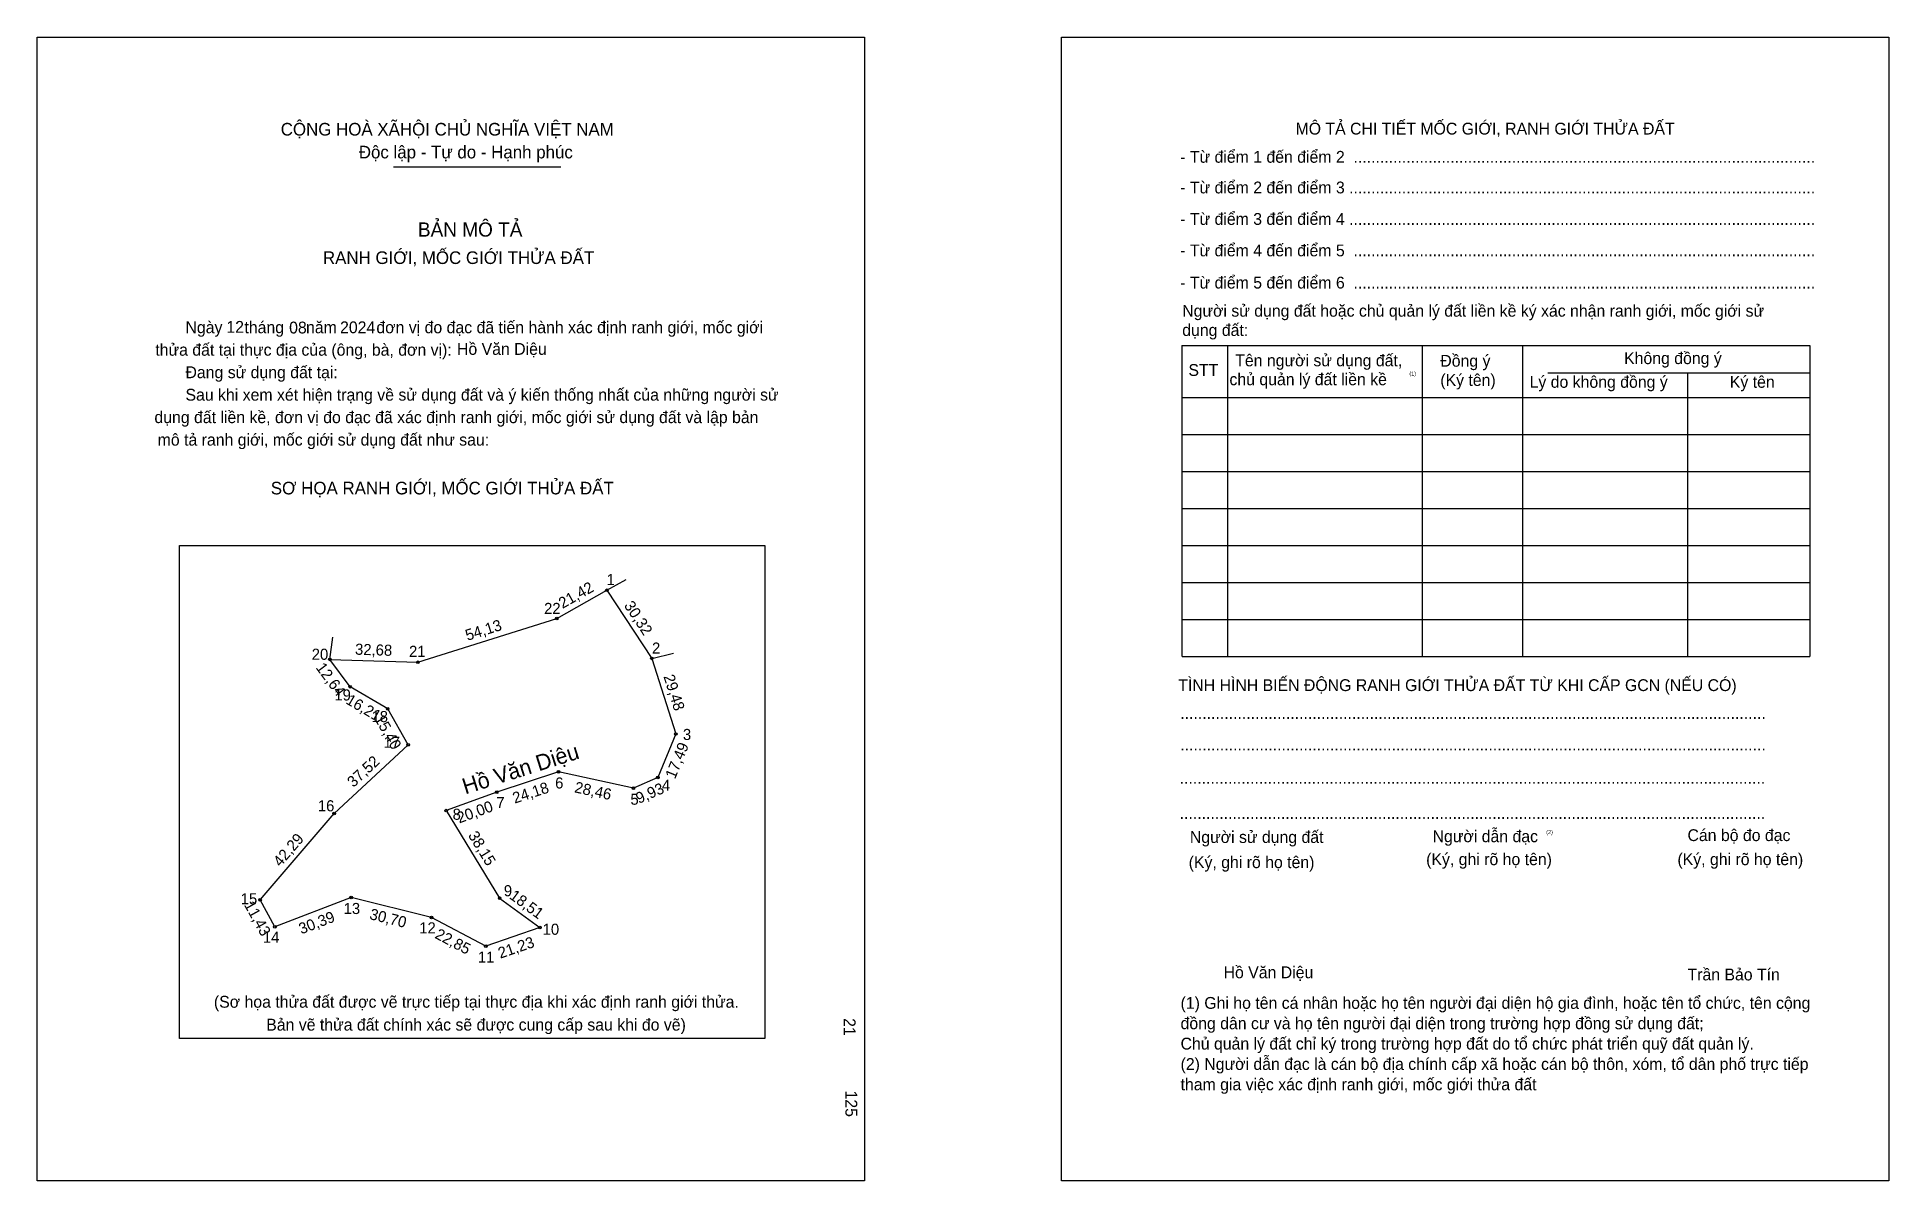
# Model space of a CAD drawing. Extents: x 546909 to 547597, y 1825662 to 1826087.
import ezdxf

# ---------------------------------------------------------------- set-up
doc = ezdxf.new("R2010")
doc.units = 0
for name, color, linetype in [('bmtKhungInTrang1', 7, 'Continuous'), ('bmtKhungInTrang2', 7, 'Continuous'), ('bmtNoiDung', 7, 'Continuous'), ('bmtTemplate', 7, 'Continuous'), ('CanhThua', 7, 'Continuous'), ('ChieuDaiCanhThua', 7, 'Continuous'), ('MocDinhThua', 7, 'Continuous'), ('RauThua', 7, 'Continuous'), ('SoHieuDinhThua', 7, 'Continuous'), ('TenChuSuDung', 7, 'Continuous')]:
    doc.layers.add(name, color=color, linetype=linetype)

msp = doc.modelspace()

# ---------------------------------------------------------------- linework, layer by layer
at = {"layer": 'bmtKhungInTrang1'}
msp.add_lwpolyline([(546908.87, 1826086.81), (547216.24, 1826086.81), (547216.24, 1825661.68), (546908.87, 1825661.68)], close=True, dxfattribs=at)
at = {"layer": 'bmtKhungInTrang2'}
msp.add_lwpolyline([(547289.54, 1826086.81), (547596.92, 1826086.81), (547596.92, 1825661.68), (547289.54, 1825661.68)], close=True, dxfattribs=at)
at = {"layer": 'bmtTemplate'}
for p, q in [((547041.33, 1826038.63), (547103.48, 1826038.63)), ((547351.21, 1825972.14), (547351.21, 1825856.57)), ((547423.51, 1825972.14), (547423.51, 1825856.57)), ((547460.71, 1825972.28), (547460.71, 1825856.57)), ((547567.49, 1825972.14), (547567.49, 1825856.57)), ((547470.15, 1825961.96), (547567.49, 1825961.96)), ((547334.35, 1825952.88), (547567.49, 1825952.88)), ((547334.35, 1825939.12), (547567.49, 1825939.12)), ((547334.35, 1825925.36), (547567.49, 1825925.36)), ((547334.35, 1825911.6), (547567.49, 1825911.6)), ((547334.35, 1825897.85), (547567.49, 1825897.85)), ((547334.35, 1825884.09), (547567.49, 1825884.09)), ((547334.35, 1825870.33), (547567.49, 1825870.33)), ((547334.35, 1825856.57), (547567.49, 1825856.57))]:
    msp.add_line(p, q, dxfattribs=at)
for points in [[(547334.2, 1825972.14), (547567.49, 1825972.14)], [(547334.2, 1825972.14), (547334.2, 1825856.57)], [(547522.11, 1825961.83), (547522.11, 1825856.57)]]:
    msp.add_lwpolyline(points, dxfattribs=at)
msp.add_lwpolyline([(546961.75, 1825714.62), (546961.75, 1825897.83), (547179.24, 1825897.83), (547179.24, 1825714.62)], close=True, dxfattribs=at)
at = {"layer": 'CanhThua'}
for p, q in [((547101.93, 1825870.68), (547120.59, 1825881.2)), ((547120.59, 1825881.2), (547137.28, 1825855.89)), ((547050.3, 1825854.43), (547101.93, 1825870.68)), ((547025.16, 1825845.36), (547017.64, 1825855.52)), ((547017.64, 1825855.52), (547050.3, 1825854.43)), ((547137.28, 1825855.89), (547146.19, 1825827.79)), ((547039.14, 1825837.15), (547025.16, 1825845.36)), ((547046.75, 1825823.77), (547039.14, 1825837.15)), ((547146.19, 1825827.79), (547139.54, 1825811.62)), ((547019.23, 1825798.25), (547046.75, 1825823.77)), ((547102.62, 1825813.71), (547079.64, 1825806.2)), ((547130.43, 1825807.65), (547102.62, 1825813.71)), ((547079.64, 1825806.2), (547060.86, 1825799.31)), ((547139.54, 1825811.62), (547130.43, 1825807.65)), ((546991.72, 1825766.13), (547019.23, 1825798.25)), ((547060.86, 1825799.31), (547080.75, 1825766.76)), ((546997.25, 1825756.14), (546991.72, 1825766.13)), ((547025.61, 1825767.05), (546997.25, 1825756.14)), ((547055.39, 1825759.59), (547025.61, 1825767.05)), ((547080.75, 1825766.76), (547095.71, 1825755.85)), ((547075.62, 1825748.96), (547055.39, 1825759.59)), ((547095.71, 1825755.85), (547075.62, 1825748.96))]:
    msp.add_line(p, q, dxfattribs=at)
at = {"layer": 'MocDinhThua'}
for centre in [(547120.59, 1825881.2), (547101.93, 1825870.68), (547017.64, 1825855.52), (547050.3, 1825854.43), (547137.28, 1825855.89), (547025.16, 1825845.36), (547039.14, 1825837.15), (547146.19, 1825827.79), (547046.75, 1825823.77), (547102.62, 1825813.71), (547139.54, 1825811.62), (547079.64, 1825806.2), (547130.43, 1825807.65), (547019.23, 1825798.25), (547060.86, 1825799.31), (546991.72, 1825766.13), (547025.61, 1825767.05), (547080.75, 1825766.76), (547055.39, 1825759.59), (546997.25, 1825756.14), (547095.71, 1825755.85), (547075.62, 1825748.96)]:
    msp.add_circle(centre, 0.494, dxfattribs=at)
at = {"layer": 'RauThua'}
for p, q in [((547120.59, 1825881.2), (547127.78, 1825885.25)), ((547017.64, 1825855.52), (547018.73, 1825863.72)), ((547137.28, 1825855.89), (547145.31, 1825857.83))]:
    msp.add_line(p, q, dxfattribs=at)

# ---------------------------------------------------------------- texts
at = {"layer": 'bmtNoiDung'}
for s, p in [('12', (546979.21, 1825976.88)), ('08', (547002.53, 1825976.64)), ('2024', (547021.45, 1825976.73)), ('Hồ Văn Diệu', (547064.9, 1825968.7)), ('Hồ Văn Diệu', (547349.7, 1825737.02))]:
    msp.add_text(s, height=4.398, dxfattribs=at).set_placement(p)
for s, p in [('21', (547208.59, 1825722.19)), ('125', (547209.21, 1825695.28))]:
    msp.add_text(s, height=4.398, rotation=270, dxfattribs=at).set_placement(p)
at = {"layer": 'bmtTemplate'}
for s, height, p in [('CỘNG HOÀ XÃHỘI CHỦ NGHĨA VIỆT NAM', 4.6912, (546999.41, 1826050.2)), ('MÔ TẢ CHI TIẾT MỐC GIỚI, RANH GIỚI THỬA ĐẤT', 4.3963, (547376.45, 1826050.57)), ('Độc lập - Tự do - Hạnh phúc', 4.6912, (547028.42, 1826041.71)), ('- Từ điểm 1 đến điểm 2  .........................................................................................................', 4.3963, (547333.6, 1826040.09)), ('- Từ điểm 2 đến điểm 3 ..........................................................................................................', 4.3963, (547333.6, 1826028.7)), ('BẢN MÔ TẢ', 5.278, (547050.38, 1826012.64)), ('- Từ điểm 3 đến điểm 4 ..........................................................................................................', 4.3963, (547333.6, 1826017)), ('RANH GIỚI, MỐC GIỚI THỬA ĐẤT', 4.6912, (547015.09, 1826002.46)), ('- Từ điểm 4 đến điểm 5  .........................................................................................................', 4.3963, (547333.6, 1826005.31)), ('- Từ điểm 5 đến điểm 6  .........................................................................................................', 4.3963, (547333.6, 1825993.34)), ('Người sử dụng đất hoặc chủ quản lý đất liền kề ký xác nhận ranh giới, mốc giới sử', 4.3963, (547334.35, 1825982.88)), ('Ngày     tháng     năm         đơn vị đo đạc đã tiến hành xác định ranh giới, mốc giới ', 4.398, (546964.02, 1825976.73)), ('dụng đất:', 4.396, (547334.35, 1825975.72)), ('thửa đất tại thực địa của (ông, bà, đơn vị):', 4.398, (546952.81, 1825968.38)), ('Không đồng ý', 4.3963, (547498.51, 1825965.27)), ('Đang sử dụng đất tại:', 4.398, (546964.02, 1825960.03)), ('STT', 4.396, (547336.65, 1825960.86)), ('Tên người sử dụng đất,', 4.3963, (547354.04, 1825964.44)), ('Đồng ý', 4.396, (547430.23, 1825964.3)), ('Sau khi xem xét hiện trạng về sử dụng đất và ý kiến thống nhất của những người sử ', 4.398, (546964.02, 1825951.68)), ('chủ quản lý đất liền kề', 4.3963, (547351.89, 1825957.41)), ('(1)', 1.466, (547418.75, 1825961.02)), ('(Ký tên)', 4.396, (547430.23, 1825957.15)), ('Lý do không đồng ý', 4.3963, (547463.4, 1825956.46)), ('Ký tên', 4.396, (547537.8, 1825956.46)), ('dụng đất liền kề, đơn vị đo đạc đã xác định ranh giới, mốc giới sử dụng đất và lập bản', 4.398, (546952.48, 1825943.32)), ('mô tả ranh giới, mốc giới sử dụng đất như sau:', 4.398, (546953.69, 1825934.97)), ('SƠ HỌA RANH GIỚI, MỐC GIỚI THỬA ĐẤT', 4.6912, (546995.71, 1825916.83)), ('TÌNH HÌNH BIẾN ĐỘNG RANH GIỚI THỬA ĐẤT TỪ KHI CẤP GCN (NẾU CÓ)', 4.3963, (547332.86, 1825843.74)), ('.....................................................................................................................................', 4.40289, (547333.6, 1825833.39)), ('.....................................................................................................................................', 4.40289, (547333.6, 1825821.7)), ('.....................................................................................................................................', 4.40289, (547333.38, 1825809.31)), ('.....................................................................................................................................', 4.40289, (547333.38, 1825796.24)), ('Người sử dụng đất', 4.3963, (547337.19, 1825787.3)), ('Người dẫn đạc', 4.3963, (547427.36, 1825787.58)), ('(2)', 1.466, (547469.58, 1825790.61)), ('Cán bộ đo đạc', 4.3963, (547522.07, 1825787.99)), ('(Ký, ghi rõ họ tên)', 4.3963, (547336.74, 1825777.95)), ('(Ký, ghi rõ họ tên)', 4.3963, (547424.97, 1825779.05)), ('(Ký, ghi rõ họ tên)', 4.3963, (547518.33, 1825779.05)), ('Trần Bảo Tín', 4.3963, (547522.07, 1825736.22)), ('(Sơ họa thửa đất được vẽ trực tiếp tại thực địa khi xác định ranh giới thửa.', 4.398, (546974.58, 1825726.07)), ('(1) Ghi họ tên cá nhân hoặc họ tên người đại diện hộ gia đình, hoặc tên tổ chức, tên cộng', 4.3963, (547333.73, 1825725.65)), ('Bản vẽ thửa đất chính xác sẽ được cung cấp sau khi đo vẽ)', 4.398, (546994.02, 1825717.57)), ('đồng dân cư và họ tên người đại diện trong trường hợp đồng sử dụng đất;', 4.3963, (547333.73, 1825718.08)), ('Chủ quản lý đất chỉ ký trong trường hợp đất do tổ chức phát triển quỹ đất quản lý.', 4.3963, (547333.73, 1825710.52)), ('(2) Người dẫn đạc là cán bộ địa chính cấp xã hoặc cán bộ thôn, xóm, tổ dân phố trực tiếp', 4.3963, (547333.73, 1825702.95)), ('tham gia việc xác định ranh giới, mốc giới thửa đất', 4.3963, (547333.73, 1825695.38))]:
    msp.add_text(s, height=height, dxfattribs=at).set_placement(p)
at = {"layer": 'ChieuDaiCanhThua'}
for s, rotation, p in [('21,42', 29.4121, (547104.11, 1825874.27)), ('30,32', 303.4044, (547126.78, 1825875.56)), ('54,13', 17.47318, (547068.76, 1825862.4)), ('32,68', 358.09213, (547026.97, 1825857.27)), ('12,64', 306.51267, (547012.24, 1825852.43)), ('29,48', 287.59355, (547141.56, 1825849.2)), ('16,21', 329.58249, (547023.27, 1825839.3)), ('15,40', 299.61195, (547034.08, 1825833.54)), ('37,52', 42.84326, (547026.42, 1825807.73)), ('17,49', 67.62307, (547145.89, 1825810.81)), ('24,18', 18.07899, (547086.33, 1825801.89)), ('28,46', 347.72257, (547108.3, 1825806.15)), ('9,93', 23.50685, (547132.43, 1825801.79)), ('20,00', 20.14975, (547065.75, 1825794.52)), ('38,15', 301.42949, (547068.87, 1825790.15)), ('42,29', 49.41457, (546999.31, 1825778.16)), ('11,43', 298.96985, (546985.66, 1825764.32)), ('18,51', 323.8914, (547084.05, 1825766.9)), ('30,39', 21.04929, (547007.05, 1825753.29)), ('30,70', 345.93524, (547032.15, 1825759.04)), ('22,85', 332.2912, (547056.36, 1825752.1)), ('21,23', 18.9342, (547080.99, 1825744.27))]:
    msp.add_text(s, height=4.119, rotation=rotation, dxfattribs=at).set_placement(p)
at = {"layer": 'SoHieuDinhThua'}
for s, height, p in [('1', 4.12, (547120.49, 1825883.14)), ('22', 4.119, (547097.25, 1825872.4)), ('21', 4.119, (547047.08, 1825856.45)), ('2', 4.12, (547137.35, 1825857.66)), ('20', 4.119, (547010.93, 1825855.37)), ('19', 4.119, (547019.34, 1825840.24)), ('18', 4.119, (547033.13, 1825832.2)), ('17', 4.119, (547037.57, 1825822.65)), ('3', 4.12, (547148.84, 1825825.56)), ('6', 4.12, (547101.36, 1825807.53)), ('5', 4.12, (547129.34, 1825801.5)), ('4', 4.12, (547141.02, 1825806.67)), ('16', 4.119, (547013.2, 1825799.05)), ('8', 4.12, (547063.27, 1825795.9)), ('7', 4.12, (547079.52, 1825800.25)), ('9', 4.12, (547082.3, 1825767.49)), ('15', 4.119, (546984.54, 1825764.49)), ('13', 4.119, (547022.79, 1825760.88)), ('12', 4.119, (547050.88, 1825753.68)), ('10', 4.119, (547096.72, 1825753.18)), ('14', 4.119, (546992.78, 1825750.2)), ('11', 4.119, (547072.64, 1825742.8))]:
    msp.add_text(s, height=height, dxfattribs=at).set_placement(p)
at = {"layer": 'TenChuSuDung'}
msp.add_text('Hồ Văn Diệu', height=5.9228, rotation=17.47318, dxfattribs=at).set_placement((547067.97, 1825805.3))

doc.saveas('drawing.dxf')
